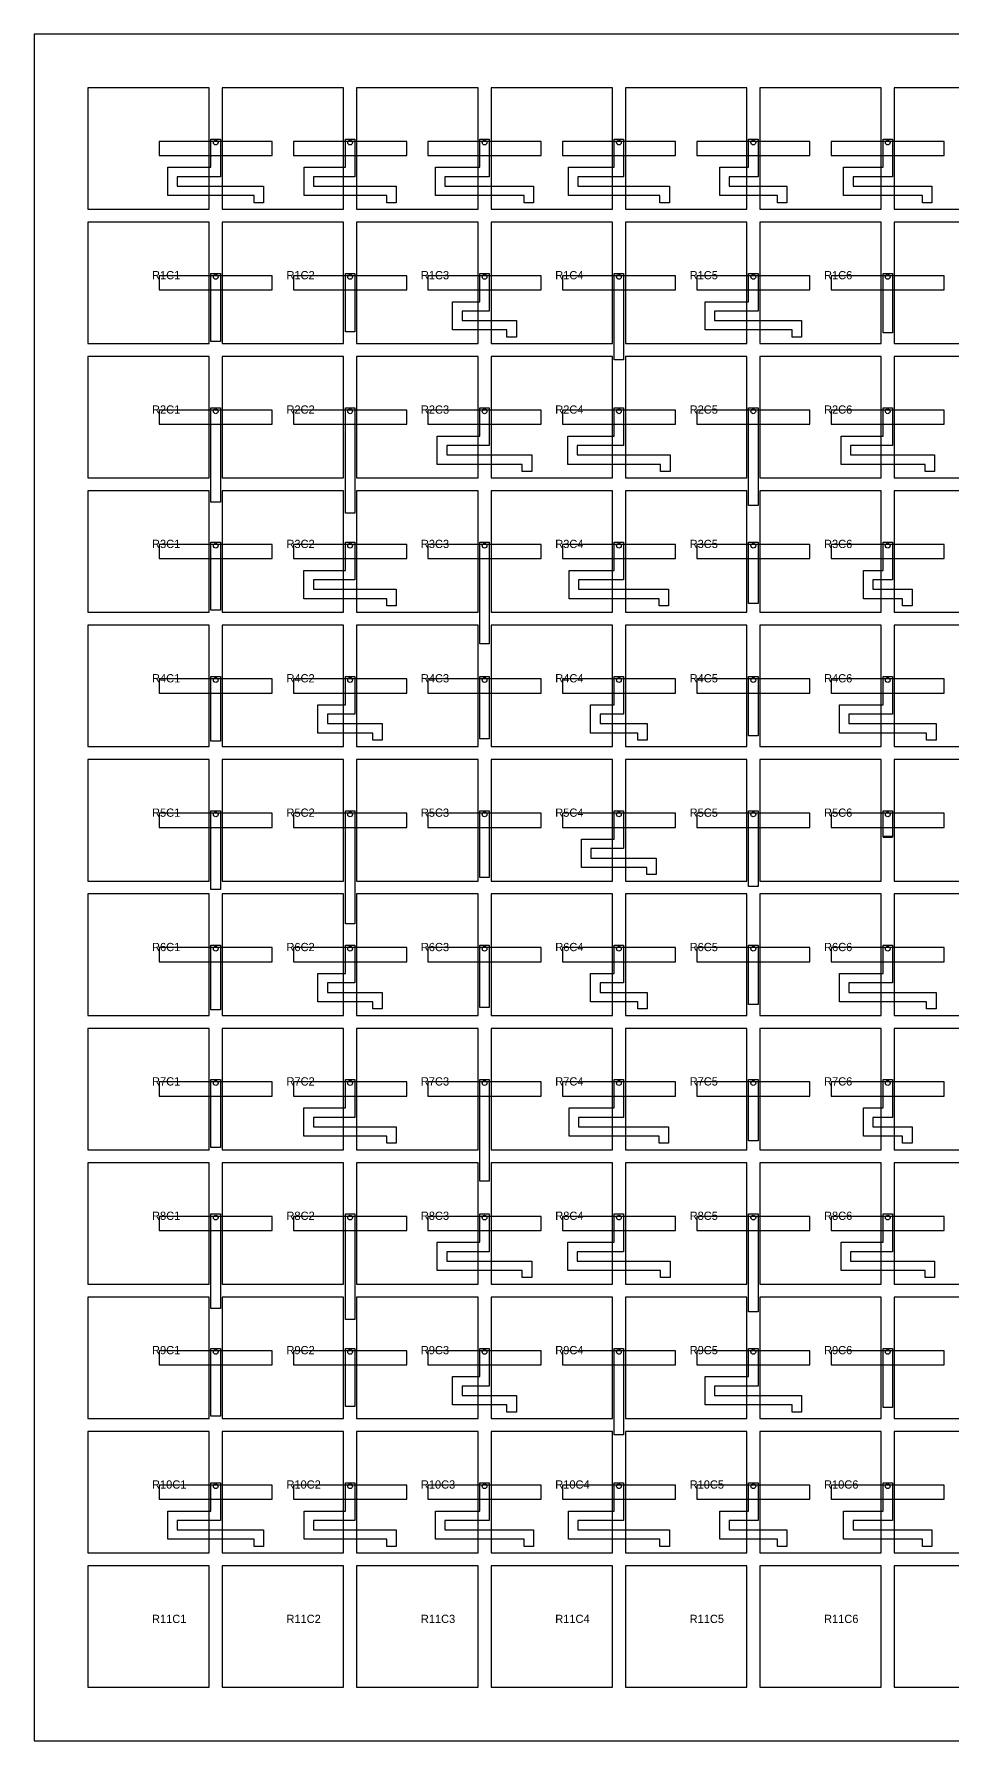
# Model space of a CAD drawing. Header units: millimetres. Extents: x -36.2 to 36.2, y -36.2 to 36.2.
# Drawn here: x -36.2 to 2.7, y -36.2 to 36.2 of the extents above; entities that cross this region are included whole.
import ezdxf

# ---------------------------------------------------------------- set-up
doc = ezdxf.new("R2010")
doc.units = ezdxf.units.MM
for name, color, linetype in [('BOARD_OUTLINE', 7, 'Continuous'), ('L1_PATCH', 1, 'Continuous'), ('L2_GND_BOARD', 3, 'Continuous'), ('L2_GND_SLOT', 3, 'Continuous'), ('L3_STRIP', 5, 'Continuous'), ('PORT_FEED_50ohm', 2, 'Continuous'), ('TEXT', 8, 'Continuous'), ('VIA', 6, 'Continuous')]:
    doc.layers.add(name, color=color, linetype=linetype)

msp = doc.modelspace()

# ---------------------------------------------------------------- linework, layer by layer
at = {"layer": 'BOARD_OUTLINE'}
msp.add_lwpolyline([(36.2, -36.2), (36.2, 36.2), (-36.2, 36.2), (-36.2, -36.2)], close=True, dxfattribs=at)
at = {"layer": 'L1_PATCH'}
for points in [[(-28.775, 28.775), (-28.775, 33.925), (-33.925, 33.925), (-33.925, 28.775)], [(-23.075, 28.775), (-23.075, 33.925), (-28.225, 33.925), (-28.225, 28.775)], [(-17.375, 28.775), (-17.375, 33.925), (-22.525, 33.925), (-22.525, 28.775)], [(-11.675, 28.775), (-11.675, 33.925), (-16.825, 33.925), (-16.825, 28.775)], [(-5.975, 28.775), (-5.975, 33.925), (-11.125, 33.925), (-11.125, 28.775)], [(-0.275, 28.775), (-0.275, 33.925), (-5.425, 33.925), (-5.425, 28.775)], [(5.425, 28.775), (5.425, 33.925), (0.275, 33.925), (0.275, 28.775)], [(-28.775, 23.075), (-28.775, 28.225), (-33.925, 28.225), (-33.925, 23.075)], [(-23.075, 23.075), (-23.075, 28.225), (-28.225, 28.225), (-28.225, 23.075)], [(-17.375, 23.075), (-17.375, 28.225), (-22.525, 28.225), (-22.525, 23.075)], [(-11.675, 23.075), (-11.675, 28.225), (-16.825, 28.225), (-16.825, 23.075)], [(-5.975, 23.075), (-5.975, 28.225), (-11.125, 28.225), (-11.125, 23.075)], [(-0.275, 23.075), (-0.275, 28.225), (-5.425, 28.225), (-5.425, 23.075)], [(5.425, 23.075), (5.425, 28.225), (0.275, 28.225), (0.275, 23.075)], [(-28.775, 17.375), (-28.775, 22.525), (-33.925, 22.525), (-33.925, 17.375)], [(-23.075, 17.375), (-23.075, 22.525), (-28.225, 22.525), (-28.225, 17.375)], [(-17.375, 17.375), (-17.375, 22.525), (-22.525, 22.525), (-22.525, 17.375)], [(-11.675, 17.375), (-11.675, 22.525), (-16.825, 22.525), (-16.825, 17.375)], [(-5.975, 17.375), (-5.975, 22.525), (-11.125, 22.525), (-11.125, 17.375)], [(-0.275, 17.375), (-0.275, 22.525), (-5.425, 22.525), (-5.425, 17.375)], [(5.425, 17.375), (5.425, 22.525), (0.275, 22.525), (0.275, 17.375)], [(-28.775, 11.675), (-28.775, 16.825), (-33.925, 16.825), (-33.925, 11.675)], [(-23.075, 11.675), (-23.075, 16.825), (-28.225, 16.825), (-28.225, 11.675)], [(-17.375, 11.675), (-17.375, 16.825), (-22.525, 16.825), (-22.525, 11.675)], [(-11.675, 11.675), (-11.675, 16.825), (-16.825, 16.825), (-16.825, 11.675)], [(-5.975, 11.675), (-5.975, 16.825), (-11.125, 16.825), (-11.125, 11.675)], [(-0.275, 11.675), (-0.275, 16.825), (-5.425, 16.825), (-5.425, 11.675)], [(5.425, 11.675), (5.425, 16.825), (0.275, 16.825), (0.275, 11.675)], [(-28.775, 5.975), (-28.775, 11.125), (-33.925, 11.125), (-33.925, 5.975)], [(-23.075, 5.975), (-23.075, 11.125), (-28.225, 11.125), (-28.225, 5.975)], [(-17.375, 5.975), (-17.375, 11.125), (-22.525, 11.125), (-22.525, 5.975)], [(-11.675, 5.975), (-11.675, 11.125), (-16.825, 11.125), (-16.825, 5.975)], [(-5.975, 5.975), (-5.975, 11.125), (-11.125, 11.125), (-11.125, 5.975)], [(-0.275, 5.975), (-0.275, 11.125), (-5.425, 11.125), (-5.425, 5.975)], [(5.425, 5.975), (5.425, 11.125), (0.275, 11.125), (0.275, 5.975)], [(-28.775, 0.275), (-28.775, 5.425), (-33.925, 5.425), (-33.925, 0.275)], [(-23.075, 0.275), (-23.075, 5.425), (-28.225, 5.425), (-28.225, 0.275)], [(-17.375, 0.275), (-17.375, 5.425), (-22.525, 5.425), (-22.525, 0.275)], [(-11.675, 0.275), (-11.675, 5.425), (-16.825, 5.425), (-16.825, 0.275)], [(-5.975, 0.275), (-5.975, 5.425), (-11.125, 5.425), (-11.125, 0.275)], [(-0.275, 0.275), (-0.275, 5.425), (-5.425, 5.425), (-5.425, 0.275)], [(5.425, 0.275), (5.425, 5.425), (0.275, 5.425), (0.275, 0.275)], [(-28.775, -5.425), (-28.775, -0.275), (-33.925, -0.275), (-33.925, -5.425)], [(-23.075, -5.425), (-23.075, -0.275), (-28.225, -0.275), (-28.225, -5.425)], [(-17.375, -5.425), (-17.375, -0.275), (-22.525, -0.275), (-22.525, -5.425)], [(-11.675, -5.425), (-11.675, -0.275), (-16.825, -0.275), (-16.825, -5.425)], [(-5.975, -5.425), (-5.975, -0.275), (-11.125, -0.275), (-11.125, -5.425)], [(-0.275, -5.425), (-0.275, -0.275), (-5.425, -0.275), (-5.425, -5.425)], [(5.425, -5.425), (5.425, -0.275), (0.275, -0.275), (0.275, -5.425)], [(-28.775, -11.125), (-28.775, -5.975), (-33.925, -5.975), (-33.925, -11.125)], [(-23.075, -11.125), (-23.075, -5.975), (-28.225, -5.975), (-28.225, -11.125)], [(-17.375, -11.125), (-17.375, -5.975), (-22.525, -5.975), (-22.525, -11.125)], [(-11.675, -11.125), (-11.675, -5.975), (-16.825, -5.975), (-16.825, -11.125)], [(-5.975, -11.125), (-5.975, -5.975), (-11.125, -5.975), (-11.125, -11.125)], [(-0.275, -11.125), (-0.275, -5.975), (-5.425, -5.975), (-5.425, -11.125)], [(5.425, -11.125), (5.425, -5.975), (0.275, -5.975), (0.275, -11.125)], [(-28.775, -16.825), (-28.775, -11.675), (-33.925, -11.675), (-33.925, -16.825)], [(-23.075, -16.825), (-23.075, -11.675), (-28.225, -11.675), (-28.225, -16.825)], [(-17.375, -16.825), (-17.375, -11.675), (-22.525, -11.675), (-22.525, -16.825)], [(-11.675, -16.825), (-11.675, -11.675), (-16.825, -11.675), (-16.825, -16.825)], [(-5.975, -16.825), (-5.975, -11.675), (-11.125, -11.675), (-11.125, -16.825)], [(-0.275, -16.825), (-0.275, -11.675), (-5.425, -11.675), (-5.425, -16.825)], [(5.425, -16.825), (5.425, -11.675), (0.275, -11.675), (0.275, -16.825)], [(-28.775, -22.525), (-28.775, -17.375), (-33.925, -17.375), (-33.925, -22.525)], [(-23.075, -22.525), (-23.075, -17.375), (-28.225, -17.375), (-28.225, -22.525)], [(-17.375, -22.525), (-17.375, -17.375), (-22.525, -17.375), (-22.525, -22.525)], [(-11.675, -22.525), (-11.675, -17.375), (-16.825, -17.375), (-16.825, -22.525)], [(-5.975, -22.525), (-5.975, -17.375), (-11.125, -17.375), (-11.125, -22.525)], [(-0.275, -22.525), (-0.275, -17.375), (-5.425, -17.375), (-5.425, -22.525)], [(5.425, -22.525), (5.425, -17.375), (0.275, -17.375), (0.275, -22.525)], [(-28.775, -28.225), (-28.775, -23.075), (-33.925, -23.075), (-33.925, -28.225)], [(-23.075, -28.225), (-23.075, -23.075), (-28.225, -23.075), (-28.225, -28.225)], [(-17.375, -28.225), (-17.375, -23.075), (-22.525, -23.075), (-22.525, -28.225)], [(-11.675, -28.225), (-11.675, -23.075), (-16.825, -23.075), (-16.825, -28.225)], [(-5.975, -28.225), (-5.975, -23.075), (-11.125, -23.075), (-11.125, -28.225)], [(-0.275, -28.225), (-0.275, -23.075), (-5.425, -23.075), (-5.425, -28.225)], [(5.425, -28.225), (5.425, -23.075), (0.275, -23.075), (0.275, -28.225)], [(-28.775, -33.925), (-28.775, -28.775), (-33.925, -28.775), (-33.925, -33.925)], [(-23.075, -33.925), (-23.075, -28.775), (-28.225, -28.775), (-28.225, -33.925)], [(-17.375, -33.925), (-17.375, -28.775), (-22.525, -28.775), (-22.525, -33.925)], [(-11.675, -33.925), (-11.675, -28.775), (-16.825, -28.775), (-16.825, -33.925)], [(-5.975, -33.925), (-5.975, -28.775), (-11.125, -28.775), (-11.125, -33.925)], [(-0.275, -33.925), (-0.275, -28.775), (-5.425, -28.775), (-5.425, -33.925)], [(5.425, -33.925), (5.425, -28.775), (0.275, -28.775), (0.275, -33.925)]]:
    msp.add_lwpolyline(points, close=True, dxfattribs=at)
at = {"layer": 'L2_GND_BOARD'}
msp.add_lwpolyline([(36.2, -36.2), (36.2, 36.2), (-36.2, 36.2), (-36.2, -36.2)], close=True, dxfattribs=at)
at = {"layer": 'L2_GND_SLOT'}
for points in [[(-26.1, 31.05), (-26.1, 31.65), (-30.9, 31.65), (-30.9, 31.05)], [(-20.4, 31.05), (-20.4, 31.65), (-25.2, 31.65), (-25.2, 31.05)], [(-14.7, 31.05), (-14.7, 31.65), (-19.5, 31.65), (-19.5, 31.05)], [(-9, 31.05), (-9, 31.65), (-13.8, 31.65), (-13.8, 31.05)], [(-3.3, 31.05), (-3.3, 31.65), (-8.1, 31.65), (-8.1, 31.05)], [(2.4, 31.05), (2.4, 31.65), (-2.4, 31.65), (-2.4, 31.05)], [(-26.1, 25.35), (-26.1, 25.95), (-30.9, 25.95), (-30.9, 25.35)], [(-20.4, 25.35), (-20.4, 25.95), (-25.2, 25.95), (-25.2, 25.35)], [(-14.7, 25.35), (-14.7, 25.95), (-19.5, 25.95), (-19.5, 25.35)], [(-9, 25.35), (-9, 25.95), (-13.8, 25.95), (-13.8, 25.35)], [(-3.3, 25.35), (-3.3, 25.95), (-8.1, 25.95), (-8.1, 25.35)], [(2.4, 25.35), (2.4, 25.95), (-2.4, 25.95), (-2.4, 25.35)], [(-26.1, 19.65), (-26.1, 20.25), (-30.9, 20.25), (-30.9, 19.65)], [(-20.4, 19.65), (-20.4, 20.25), (-25.2, 20.25), (-25.2, 19.65)], [(-14.7, 19.65), (-14.7, 20.25), (-19.5, 20.25), (-19.5, 19.65)], [(-9, 19.65), (-9, 20.25), (-13.8, 20.25), (-13.8, 19.65)], [(-3.3, 19.65), (-3.3, 20.25), (-8.1, 20.25), (-8.1, 19.65)], [(2.4, 19.65), (2.4, 20.25), (-2.4, 20.25), (-2.4, 19.65)], [(-26.1, 13.95), (-26.1, 14.55), (-30.9, 14.55), (-30.9, 13.95)], [(-20.4, 13.95), (-20.4, 14.55), (-25.2, 14.55), (-25.2, 13.95)], [(-14.7, 13.95), (-14.7, 14.55), (-19.5, 14.55), (-19.5, 13.95)], [(-9, 13.95), (-9, 14.55), (-13.8, 14.55), (-13.8, 13.95)], [(-3.3, 13.95), (-3.3, 14.55), (-8.1, 14.55), (-8.1, 13.95)], [(2.4, 13.95), (2.4, 14.55), (-2.4, 14.55), (-2.4, 13.95)], [(-26.1, 8.25), (-26.1, 8.85), (-30.9, 8.85), (-30.9, 8.25)], [(-20.4, 8.25), (-20.4, 8.85), (-25.2, 8.85), (-25.2, 8.25)], [(-14.7, 8.25), (-14.7, 8.85), (-19.5, 8.85), (-19.5, 8.25)], [(-9, 8.25), (-9, 8.85), (-13.8, 8.85), (-13.8, 8.25)], [(-3.3, 8.25), (-3.3, 8.85), (-8.1, 8.85), (-8.1, 8.25)], [(2.4, 8.25), (2.4, 8.85), (-2.4, 8.85), (-2.4, 8.25)], [(-26.1, 2.55), (-26.1, 3.15), (-30.9, 3.15), (-30.9, 2.55)], [(-20.4, 2.55), (-20.4, 3.15), (-25.2, 3.15), (-25.2, 2.55)], [(-14.7, 2.55), (-14.7, 3.15), (-19.5, 3.15), (-19.5, 2.55)], [(-9, 2.55), (-9, 3.15), (-13.8, 3.15), (-13.8, 2.55)], [(-3.3, 2.55), (-3.3, 3.15), (-8.1, 3.15), (-8.1, 2.55)], [(2.4, 2.55), (2.4, 3.15), (-2.4, 3.15), (-2.4, 2.55)], [(-26.1, -3.15), (-26.1, -2.55), (-30.9, -2.55), (-30.9, -3.15)], [(-20.4, -3.15), (-20.4, -2.55), (-25.2, -2.55), (-25.2, -3.15)], [(-14.7, -3.15), (-14.7, -2.55), (-19.5, -2.55), (-19.5, -3.15)], [(-9, -3.15), (-9, -2.55), (-13.8, -2.55), (-13.8, -3.15)], [(-3.3, -3.15), (-3.3, -2.55), (-8.1, -2.55), (-8.1, -3.15)], [(2.4, -3.15), (2.4, -2.55), (-2.4, -2.55), (-2.4, -3.15)], [(-26.1, -8.85), (-26.1, -8.25), (-30.9, -8.25), (-30.9, -8.85)], [(-20.4, -8.85), (-20.4, -8.25), (-25.2, -8.25), (-25.2, -8.85)], [(-14.7, -8.85), (-14.7, -8.25), (-19.5, -8.25), (-19.5, -8.85)], [(-9, -8.85), (-9, -8.25), (-13.8, -8.25), (-13.8, -8.85)], [(-3.3, -8.85), (-3.3, -8.25), (-8.1, -8.25), (-8.1, -8.85)], [(2.4, -8.85), (2.4, -8.25), (-2.4, -8.25), (-2.4, -8.85)], [(-26.1, -14.55), (-26.1, -13.95), (-30.9, -13.95), (-30.9, -14.55)], [(-20.4, -14.55), (-20.4, -13.95), (-25.2, -13.95), (-25.2, -14.55)], [(-14.7, -14.55), (-14.7, -13.95), (-19.5, -13.95), (-19.5, -14.55)], [(-9, -14.55), (-9, -13.95), (-13.8, -13.95), (-13.8, -14.55)], [(-3.3, -14.55), (-3.3, -13.95), (-8.1, -13.95), (-8.1, -14.55)], [(2.4, -14.55), (2.4, -13.95), (-2.4, -13.95), (-2.4, -14.55)], [(-26.1, -20.25), (-26.1, -19.65), (-30.9, -19.65), (-30.9, -20.25)], [(-20.4, -20.25), (-20.4, -19.65), (-25.2, -19.65), (-25.2, -20.25)], [(-14.7, -20.25), (-14.7, -19.65), (-19.5, -19.65), (-19.5, -20.25)], [(-9, -20.25), (-9, -19.65), (-13.8, -19.65), (-13.8, -20.25)], [(-3.3, -20.25), (-3.3, -19.65), (-8.1, -19.65), (-8.1, -20.25)], [(2.4, -20.25), (2.4, -19.65), (-2.4, -19.65), (-2.4, -20.25)], [(-26.1, -25.95), (-26.1, -25.35), (-30.9, -25.35), (-30.9, -25.95)], [(-20.4, -25.95), (-20.4, -25.35), (-25.2, -25.35), (-25.2, -25.95)], [(-14.7, -25.95), (-14.7, -25.35), (-19.5, -25.35), (-19.5, -25.95)], [(-9, -25.95), (-9, -25.35), (-13.8, -25.35), (-13.8, -25.95)], [(-3.3, -25.95), (-3.3, -25.35), (-8.1, -25.35), (-8.1, -25.95)], [(2.4, -25.95), (2.4, -25.35), (-2.4, -25.35), (-2.4, -25.95)]]:
    msp.add_lwpolyline(points, close=True, dxfattribs=at)
at = {"layer": 'L3_STRIP'}
for points in [[(-30.133, 30.15), (-30.133, 29.75), (-26.467, 29.75), (-26.467, 29.05), (-26.867, 29.05), (-26.867, 29.35), (-30.533, 29.35), (-30.533, 30.55), (-28.7, 30.55), (-28.7, 30.65), (-28.7, 31.75), (-28.3, 31.75), (-28.3, 30.65), (-28.3, 30.15)], [(-24.353, 30.15), (-24.353, 29.75), (-20.847, 29.75), (-20.847, 29.05), (-21.247, 29.05), (-21.247, 29.35), (-24.753, 29.35), (-24.753, 30.55), (-23, 30.55), (-23, 30.65), (-23, 31.75), (-22.6, 31.75), (-22.6, 30.65), (-22.6, 30.15)], [(-18.782, 30.15), (-18.782, 29.75), (-15.018, 29.75), (-15.018, 29.05), (-15.418, 29.05), (-15.418, 29.35), (-19.182, 29.35), (-19.182, 30.55), (-17.3, 30.55), (-17.3, 30.65), (-17.3, 31.75), (-16.9, 31.75), (-16.9, 30.65), (-16.9, 30.15)], [(-13.14, 30.15), (-13.14, 29.75), (-9.26, 29.75), (-9.26, 29.05), (-9.66, 29.05), (-9.66, 29.35), (-13.54, 29.35), (-13.54, 30.55), (-11.6, 30.55), (-11.6, 30.65), (-11.6, 31.75), (-11.2, 31.75), (-11.2, 30.65), (-11.2, 30.15)], [(-6.726, 30.15), (-6.726, 29.75), (-4.274, 29.75), (-4.274, 29.05), (-4.674, 29.05), (-4.674, 29.35), (-7.126, 29.35), (-7.126, 30.55), (-5.9, 30.55), (-5.9, 30.65), (-5.9, 31.75), (-5.5, 31.75), (-5.5, 30.65), (-5.5, 30.15)], [(-1.471, 30.15), (-1.471, 29.75), (1.871, 29.75), (1.871, 29.05), (1.471, 29.05), (1.471, 29.35), (-1.871, 29.35), (-1.871, 30.55), (-0.2, 30.55), (-0.2, 30.65), (-0.2, 31.75), (0.2, 31.75), (0.2, 30.65), (0.2, 30.15)], [(-28.7, 23.167), (-28.7, 24.95), (-28.7, 26.05), (-28.3, 26.05), (-28.3, 24.95), (-28.3, 23.167)], [(-23, 23.577), (-23, 24.95), (-23, 26.05), (-22.6, 26.05), (-22.6, 24.95), (-22.6, 23.577)], [(-18.053, 24.45), (-18.053, 24.05), (-15.747, 24.05), (-15.747, 23.35), (-16.147, 23.35), (-16.147, 23.65), (-18.453, 23.65), (-18.453, 24.85), (-17.3, 24.85), (-17.3, 24.95), (-17.3, 26.05), (-16.9, 26.05), (-16.9, 24.95), (-16.9, 24.45)], [(-11.6, 22.382), (-11.6, 24.95), (-11.6, 26.05), (-11.2, 26.05), (-11.2, 24.95), (-11.2, 22.382)], [(-7.349, 24.45), (-7.349, 24.05), (-3.651, 24.05), (-3.651, 23.35), (-4.051, 23.35), (-4.051, 23.65), (-7.749, 23.65), (-7.749, 24.85), (-5.9, 24.85), (-5.9, 24.95), (-5.9, 26.05), (-5.5, 26.05), (-5.5, 24.95), (-5.5, 24.45)], [(-0.2, 23.535), (-0.2, 24.95), (-0.2, 26.05), (0.2, 26.05), (0.2, 24.95), (0.2, 23.535)], [(-28.7, 16.347), (-28.7, 19.25), (-28.7, 20.35), (-28.3, 20.35), (-28.3, 19.25), (-28.3, 16.347)], [(-23, 15.881), (-23, 19.25), (-23, 20.35), (-22.6, 20.35), (-22.6, 19.25), (-22.6, 15.881)], [(-18.703, 18.75), (-18.703, 18.35), (-15.097, 18.35), (-15.097, 17.65), (-15.497, 17.65), (-15.497, 17.95), (-19.103, 17.95), (-19.103, 19.15), (-17.3, 19.15), (-17.3, 19.25), (-17.3, 20.35), (-16.9, 20.35), (-16.9, 19.25), (-16.9, 18.75)], [(-13.168, 18.75), (-13.168, 18.35), (-9.232, 18.35), (-9.232, 17.65), (-9.632, 17.65), (-9.632, 17.95), (-13.568, 17.95), (-13.568, 19.15), (-11.6, 19.15), (-11.6, 19.25), (-11.6, 20.35), (-11.2, 20.35), (-11.2, 19.25), (-11.2, 18.75)], [(-5.9, 16.206), (-5.9, 19.25), (-5.9, 20.35), (-5.5, 20.35), (-5.5, 19.25), (-5.5, 16.206)], [(-1.582, 18.75), (-1.582, 18.35), (1.982, 18.35), (1.982, 17.65), (1.582, 17.65), (1.582, 17.95), (-1.982, 17.95), (-1.982, 19.15), (-0.2, 19.15), (-0.2, 19.25), (-0.2, 20.35), (0.2, 20.35), (0.2, 19.25), (0.2, 18.75)], [(-28.7, 11.767), (-28.7, 13.55), (-28.7, 14.65), (-28.3, 14.65), (-28.3, 13.55), (-28.3, 11.767)], [(-24.358, 13.05), (-24.358, 12.65), (-20.842, 12.65), (-20.842, 11.95), (-21.242, 11.95), (-21.242, 12.25), (-24.758, 12.25), (-24.758, 13.45), (-23, 13.45), (-23, 13.55), (-23, 14.65), (-22.6, 14.65), (-22.6, 13.55), (-22.6, 13.05)], [(-17.3, 10.339), (-17.3, 13.55), (-17.3, 14.65), (-16.9, 14.65), (-16.9, 13.55), (-16.9, 10.339)], [(-13.109, 13.05), (-13.109, 12.65), (-9.291, 12.65), (-9.291, 11.95), (-9.691, 11.95), (-9.691, 12.25), (-13.509, 12.25), (-13.509, 13.45), (-11.6, 13.45), (-11.6, 13.55), (-11.6, 14.65), (-11.2, 14.65), (-11.2, 13.55), (-11.2, 13.05)], [(-5.9, 12.051), (-5.9, 13.55), (-5.9, 14.65), (-5.5, 14.65), (-5.5, 13.55), (-5.5, 12.051)], [(-0.629, 13.05), (-0.629, 12.65), (1.029, 12.65), (1.029, 11.95), (0.629, 11.95), (0.629, 12.25), (-1.029, 12.25), (-1.029, 13.45), (-0.2, 13.45), (-0.2, 13.55), (-0.2, 14.65), (0.2, 14.65), (0.2, 13.55), (0.2, 13.05)], [(-28.7, 6.211), (-28.7, 7.85), (-28.7, 8.95), (-28.3, 8.95), (-28.3, 7.85), (-28.3, 6.211)], [(-23.766, 7.35), (-23.766, 6.95), (-21.434, 6.95), (-21.434, 6.25), (-21.834, 6.25), (-21.834, 6.55), (-24.166, 6.55), (-24.166, 7.75), (-23, 7.75), (-23, 7.85), (-23, 8.95), (-22.6, 8.95), (-22.6, 7.85), (-22.6, 7.35)], [(-17.3, 6.305), (-17.3, 7.85), (-17.3, 8.95), (-16.9, 8.95), (-16.9, 7.85), (-16.9, 6.305)], [(-12.201, 7.35), (-12.201, 6.95), (-10.199, 6.95), (-10.199, 6.25), (-10.599, 6.25), (-10.599, 6.55), (-12.601, 6.55), (-12.601, 7.75), (-11.6, 7.75), (-11.6, 7.85), (-11.6, 8.95), (-11.2, 8.95), (-11.2, 7.85), (-11.2, 7.35)], [(-5.9, 6.435), (-5.9, 7.85), (-5.9, 8.95), (-5.5, 8.95), (-5.5, 7.85), (-5.5, 6.435)], [(-1.65, 7.35), (-1.65, 6.95), (2.05, 6.95), (2.05, 6.25), (1.65, 6.25), (1.65, 6.55), (-2.05, 6.55), (-2.05, 7.75), (-0.2, 7.75), (-0.2, 7.85), (-0.2, 8.95), (0.2, 8.95), (0.2, 7.85), (0.2, 7.35)], [(-28.7, -0.083), (-28.7, 2.15), (-28.7, 3.25), (-28.3, 3.25), (-28.3, 2.15), (-28.3, -0.083)], [(-23, -1.539), (-23, 2.15), (-23, 3.25), (-22.6, 3.25), (-22.6, 2.15), (-22.6, -1.539)], [(-17.3, 0.429), (-17.3, 2.15), (-17.3, 3.25), (-16.9, 3.25), (-16.9, 2.15), (-16.9, 0.429)], [(-12.585, 1.65), (-12.585, 1.25), (-9.815, 1.25), (-9.815, 0.55), (-10.215, 0.55), (-10.215, 0.85), (-12.985, 0.85), (-12.985, 2.05), (-11.6, 2.05), (-11.6, 2.15), (-11.6, 3.25), (-11.2, 3.25), (-11.2, 2.15), (-11.2, 1.65)], [(-5.9, 0.041), (-5.9, 2.15), (-5.9, 3.25), (-5.5, 3.25), (-5.5, 2.15), (-5.5, 0.041)], [(-0.2, 3.25), (0.2, 3.25), (0.2, 2.15), (-0.2, 2.15)], [(-28.7, -5.189), (-28.7, -3.55), (-28.7, -2.45), (-28.3, -2.45), (-28.3, -3.55), (-28.3, -5.189)], [(-23.766, -4.05), (-23.766, -4.45), (-21.434, -4.45), (-21.434, -5.15), (-21.834, -5.15), (-21.834, -4.85), (-24.166, -4.85), (-24.166, -3.65), (-23, -3.65), (-23, -3.55), (-23, -2.45), (-22.6, -2.45), (-22.6, -3.55), (-22.6, -4.05)], [(-17.3, -5.095), (-17.3, -3.55), (-17.3, -2.45), (-16.9, -2.45), (-16.9, -3.55), (-16.9, -5.095)], [(-12.201, -4.05), (-12.201, -4.45), (-10.199, -4.45), (-10.199, -5.15), (-10.599, -5.15), (-10.599, -4.85), (-12.601, -4.85), (-12.601, -3.65), (-11.6, -3.65), (-11.6, -3.55), (-11.6, -2.45), (-11.2, -2.45), (-11.2, -3.55), (-11.2, -4.05)], [(-5.9, -4.965), (-5.9, -3.55), (-5.9, -2.45), (-5.5, -2.45), (-5.5, -3.55), (-5.5, -4.965)], [(-1.65, -4.05), (-1.65, -4.45), (2.05, -4.45), (2.05, -5.15), (1.65, -5.15), (1.65, -4.85), (-2.05, -4.85), (-2.05, -3.65), (-0.2, -3.65), (-0.2, -3.55), (-0.2, -2.45), (0.2, -2.45), (0.2, -3.55), (0.2, -4.05)], [(-28.7, -11.033), (-28.7, -9.25), (-28.7, -8.15), (-28.3, -8.15), (-28.3, -9.25), (-28.3, -11.033)], [(-24.358, -9.75), (-24.358, -10.15), (-20.842, -10.15), (-20.842, -10.85), (-21.242, -10.85), (-21.242, -10.55), (-24.758, -10.55), (-24.758, -9.35), (-23, -9.35), (-23, -9.25), (-23, -8.15), (-22.6, -8.15), (-22.6, -9.25), (-22.6, -9.75)], [(-17.3, -12.461), (-17.3, -9.25), (-17.3, -8.15), (-16.9, -8.15), (-16.9, -9.25), (-16.9, -12.461)], [(-13.109, -9.75), (-13.109, -10.15), (-9.291, -10.15), (-9.291, -10.85), (-9.691, -10.85), (-9.691, -10.55), (-13.509, -10.55), (-13.509, -9.35), (-11.6, -9.35), (-11.6, -9.25), (-11.6, -8.15), (-11.2, -8.15), (-11.2, -9.25), (-11.2, -9.75)], [(-5.9, -10.749), (-5.9, -9.25), (-5.9, -8.15), (-5.5, -8.15), (-5.5, -9.25), (-5.5, -10.749)], [(-0.629, -9.75), (-0.629, -10.15), (1.029, -10.15), (1.029, -10.85), (0.629, -10.85), (0.629, -10.55), (-1.029, -10.55), (-1.029, -9.35), (-0.2, -9.35), (-0.2, -9.25), (-0.2, -8.15), (0.2, -8.15), (0.2, -9.25), (0.2, -9.75)], [(-28.7, -17.853), (-28.7, -14.95), (-28.7, -13.85), (-28.3, -13.85), (-28.3, -14.95), (-28.3, -17.853)], [(-23, -18.319), (-23, -14.95), (-23, -13.85), (-22.6, -13.85), (-22.6, -14.95), (-22.6, -18.319)], [(-18.703, -15.45), (-18.703, -15.85), (-15.097, -15.85), (-15.097, -16.55), (-15.497, -16.55), (-15.497, -16.25), (-19.103, -16.25), (-19.103, -15.05), (-17.3, -15.05), (-17.3, -14.95), (-17.3, -13.85), (-16.9, -13.85), (-16.9, -14.95), (-16.9, -15.45)], [(-13.168, -15.45), (-13.168, -15.85), (-9.232, -15.85), (-9.232, -16.55), (-9.632, -16.55), (-9.632, -16.25), (-13.568, -16.25), (-13.568, -15.05), (-11.6, -15.05), (-11.6, -14.95), (-11.6, -13.85), (-11.2, -13.85), (-11.2, -14.95), (-11.2, -15.45)], [(-5.9, -17.994), (-5.9, -14.95), (-5.9, -13.85), (-5.5, -13.85), (-5.5, -14.95), (-5.5, -17.994)], [(-1.582, -15.45), (-1.582, -15.85), (1.982, -15.85), (1.982, -16.55), (1.582, -16.55), (1.582, -16.25), (-1.982, -16.25), (-1.982, -15.05), (-0.2, -15.05), (-0.2, -14.95), (-0.2, -13.85), (0.2, -13.85), (0.2, -14.95), (0.2, -15.45)], [(-28.7, -22.433), (-28.7, -20.65), (-28.7, -19.55), (-28.3, -19.55), (-28.3, -20.65), (-28.3, -22.433)], [(-23, -22.023), (-23, -20.65), (-23, -19.55), (-22.6, -19.55), (-22.6, -20.65), (-22.6, -22.023)], [(-18.053, -21.15), (-18.053, -21.55), (-15.747, -21.55), (-15.747, -22.25), (-16.147, -22.25), (-16.147, -21.95), (-18.453, -21.95), (-18.453, -20.75), (-17.3, -20.75), (-17.3, -20.65), (-17.3, -19.55), (-16.9, -19.55), (-16.9, -20.65), (-16.9, -21.15)], [(-11.6, -23.218), (-11.6, -20.65), (-11.6, -19.55), (-11.2, -19.55), (-11.2, -20.65), (-11.2, -23.218)], [(-7.349, -21.15), (-7.349, -21.55), (-3.651, -21.55), (-3.651, -22.25), (-4.051, -22.25), (-4.051, -21.95), (-7.749, -21.95), (-7.749, -20.75), (-5.9, -20.75), (-5.9, -20.65), (-5.9, -19.55), (-5.5, -19.55), (-5.5, -20.65), (-5.5, -21.15)], [(-0.2, -22.065), (-0.2, -20.65), (-0.2, -19.55), (0.2, -19.55), (0.2, -20.65), (0.2, -22.065)], [(-30.133, -26.85), (-30.133, -27.25), (-26.467, -27.25), (-26.467, -27.95), (-26.867, -27.95), (-26.867, -27.65), (-30.533, -27.65), (-30.533, -26.45), (-28.7, -26.45), (-28.7, -26.35), (-28.7, -25.25), (-28.3, -25.25), (-28.3, -26.35), (-28.3, -26.85)], [(-24.353, -26.85), (-24.353, -27.25), (-20.847, -27.25), (-20.847, -27.95), (-21.247, -27.95), (-21.247, -27.65), (-24.753, -27.65), (-24.753, -26.45), (-23, -26.45), (-23, -26.35), (-23, -25.25), (-22.6, -25.25), (-22.6, -26.35), (-22.6, -26.85)], [(-18.782, -26.85), (-18.782, -27.25), (-15.018, -27.25), (-15.018, -27.95), (-15.418, -27.95), (-15.418, -27.65), (-19.182, -27.65), (-19.182, -26.45), (-17.3, -26.45), (-17.3, -26.35), (-17.3, -25.25), (-16.9, -25.25), (-16.9, -26.35), (-16.9, -26.85)], [(-13.14, -26.85), (-13.14, -27.25), (-9.26, -27.25), (-9.26, -27.95), (-9.66, -27.95), (-9.66, -27.65), (-13.54, -27.65), (-13.54, -26.45), (-11.6, -26.45), (-11.6, -26.35), (-11.6, -25.25), (-11.2, -25.25), (-11.2, -26.35), (-11.2, -26.85)], [(-6.726, -26.85), (-6.726, -27.25), (-4.274, -27.25), (-4.274, -27.95), (-4.674, -27.95), (-4.674, -27.65), (-7.126, -27.65), (-7.126, -26.45), (-5.9, -26.45), (-5.9, -26.35), (-5.9, -25.25), (-5.5, -25.25), (-5.5, -26.35), (-5.5, -26.85)], [(-1.471, -26.85), (-1.471, -27.25), (1.871, -27.25), (1.871, -27.95), (1.471, -27.95), (1.471, -27.65), (-1.871, -27.65), (-1.871, -26.45), (-0.2, -26.45), (-0.2, -26.35), (-0.2, -25.25), (0.2, -25.25), (0.2, -26.35), (0.2, -26.85)]]:
    msp.add_lwpolyline(points, close=True, dxfattribs=at)
at = {"layer": 'PORT_FEED_50ohm'}
msp.add_lwpolyline([(0.2, 2.13), (0.2, 2.17), (-0.2, 2.17), (-0.2, 2.13)], close=True, dxfattribs=at)
at = {"layer": 'VIA'}
for centre in [(-28.5, 31.6), (-22.8, 31.6), (-17.1, 31.6), (-11.4, 31.6), (-5.7, 31.6), (0, 31.6), (-28.5, 25.9), (-22.8, 25.9), (-17.1, 25.9), (-11.4, 25.9), (-5.7, 25.9), (0, 25.9), (-28.5, 20.2), (-22.8, 20.2), (-17.1, 20.2), (-11.4, 20.2), (-5.7, 20.2), (0, 20.2), (-28.5, 14.5), (-22.8, 14.5), (-17.1, 14.5), (-11.4, 14.5), (-5.7, 14.5), (0, 14.5), (-28.5, 8.8), (-22.8, 8.8), (-17.1, 8.8), (-11.4, 8.8), (-5.7, 8.8), (0, 8.8), (-28.5, 3.1), (-22.8, 3.1), (-17.1, 3.1), (-11.4, 3.1), (-5.7, 3.1), (0, 3.1), (-28.5, -2.6), (-22.8, -2.6), (-17.1, -2.6), (-11.4, -2.6), (-5.7, -2.6), (0, -2.6), (-28.5, -8.3), (-22.8, -8.3), (-17.1, -8.3), (-11.4, -8.3), (-5.7, -8.3), (0, -8.3), (-28.5, -14), (-22.8, -14), (-17.1, -14), (-11.4, -14), (-5.7, -14), (0, -14), (-28.5, -19.7), (-22.8, -19.7), (-17.1, -19.7), (-11.4, -19.7), (-5.7, -19.7), (0, -19.7), (-28.5, -25.4), (-22.8, -25.4), (-17.1, -25.4), (-11.4, -25.4), (-5.7, -25.4), (0, -25.4)]:
    msp.add_circle(centre, 0.1, dxfattribs=at)

# ---------------------------------------------------------------- texts
at = {"layer": 'TEXT'}
for s, p in [('R1C1', (-31.2, 25.8)), ('R1C2', (-25.5, 25.8)), ('R1C3', (-19.8, 25.8)), ('R1C4', (-14.1, 25.8)), ('R1C5', (-8.4, 25.8)), ('R1C6', (-2.7, 25.8)), ('R2C1', (-31.2, 20.1)), ('R2C2', (-25.5, 20.1)), ('R2C3', (-19.8, 20.1)), ('R2C4', (-14.1, 20.1)), ('R2C5', (-8.4, 20.1)), ('R2C6', (-2.7, 20.1)), ('R3C1', (-31.2, 14.4)), ('R3C2', (-25.5, 14.4)), ('R3C3', (-19.8, 14.4)), ('R3C4', (-14.1, 14.4)), ('R3C5', (-8.4, 14.4)), ('R3C6', (-2.7, 14.4)), ('R4C1', (-31.2, 8.7)), ('R4C2', (-25.5, 8.7)), ('R4C3', (-19.8, 8.7)), ('R4C4', (-14.1, 8.7)), ('R4C5', (-8.4, 8.7)), ('R4C6', (-2.7, 8.7)), ('R5C1', (-31.2, 3)), ('R5C2', (-25.5, 3)), ('R5C3', (-19.8, 3)), ('R5C4', (-14.1, 3)), ('R5C5', (-8.4, 3)), ('R5C6', (-2.7, 3)), ('R6C1', (-31.2, -2.7)), ('R6C2', (-25.5, -2.7)), ('R6C3', (-19.8, -2.7)), ('R6C4', (-14.1, -2.7)), ('R6C5', (-8.4, -2.7)), ('R6C6', (-2.7, -2.7)), ('R7C1', (-31.2, -8.4)), ('R7C2', (-25.5, -8.4)), ('R7C3', (-19.8, -8.4)), ('R7C4', (-14.1, -8.4)), ('R7C5', (-8.4, -8.4)), ('R7C6', (-2.7, -8.4)), ('R8C1', (-31.2, -14.1)), ('R8C2', (-25.5, -14.1)), ('R8C3', (-19.8, -14.1)), ('R8C4', (-14.1, -14.1)), ('R8C5', (-8.4, -14.1)), ('R8C6', (-2.7, -14.1)), ('R9C1', (-31.2, -19.8)), ('R9C2', (-25.5, -19.8)), ('R9C3', (-19.8, -19.8)), ('R9C4', (-14.1, -19.8)), ('R9C5', (-8.4, -19.8)), ('R9C6', (-2.7, -19.8)), ('R10C1', (-31.2, -25.5)), ('R10C2', (-25.5, -25.5)), ('R10C3', (-19.8, -25.5)), ('R10C4', (-14.1, -25.5)), ('R10C5', (-8.4, -25.5)), ('R10C6', (-2.7, -25.5)), ('R11C1', (-31.2, -31.2)), ('R11C2', (-25.5, -31.2)), ('R11C3', (-19.8, -31.2)), ('R11C4', (-14.1, -31.2)), ('R11C5', (-8.4, -31.2)), ('R11C6', (-2.7, -31.2))]:
    msp.add_text(s, height=0.35, dxfattribs=at).set_placement(p)

doc.saveas('drawing.dxf')
